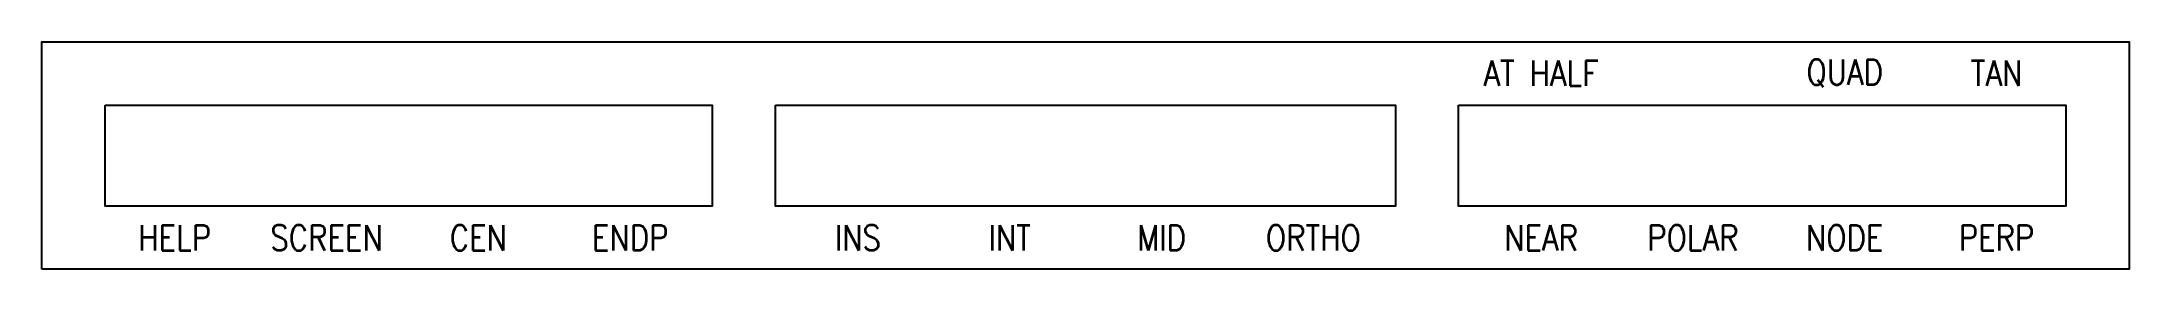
# Model space of a CAD drawing. Extents: x 4.1 to 14.4, y 1.6 to 2.7.
import ezdxf
from ezdxf.enums import TextEntityAlignment as Align

# ---------------------------------------------------------------- set-up
doc = ezdxf.new("R2010")
doc.units = 0
doc.header["$MEASUREMENT"] = 0
doc.layers.get('0').update_dxf_attribs({"color": 10})
doc.styles.add('romss2', font='romans.shx', dxfattribs={"width": 0.85, "oblique": 15})

msp = doc.modelspace()

# ---------------------------------------------------------------- linework, layer by layer
for points in [[(4.087, 1.625), (4.087, 2.75), (14.4, 2.75), (14.4, 1.625)], [(4.4, 2.437), (7.4, 2.437), (7.4, 1.937), (4.4, 1.937)], [(7.712, 2.437), (10.775, 2.437), (10.775, 1.937), (7.712, 1.937)], [(11.087, 2.437), (14.087, 2.437), (14.087, 1.937), (11.087, 1.937)]]:
    msp.add_lwpolyline(points, close=True)

# ---------------------------------------------------------------- texts
at = {"style": 'romss2', "width": 0.85}
for s, p in [('AT HALF', (11.494, 2.594)), ('QUAD', (12.994, 2.594)), ('TAN', (13.744, 2.594)), ('HELP', (4.744, 1.781)), ('SCREEN', (5.494, 1.781)), ('CEN', (6.244, 1.781)), ('ENDP', (6.994, 1.781)), ('INS', (8.119, 1.781)), ('INT', (8.869, 1.781)), ('MID', (9.619, 1.781)), ('ORTHO', (10.369, 1.781)), ('NEAR', (11.494, 1.781)), ('POLAR', (12.244, 1.781)), ('NODE', (12.994, 1.781)), ('PERP', (13.744, 1.781))]:
    msp.add_text(s, height=0.125, dxfattribs=at).set_placement(p, align=Align.MIDDLE)

doc.saveas('drawing.dxf')
